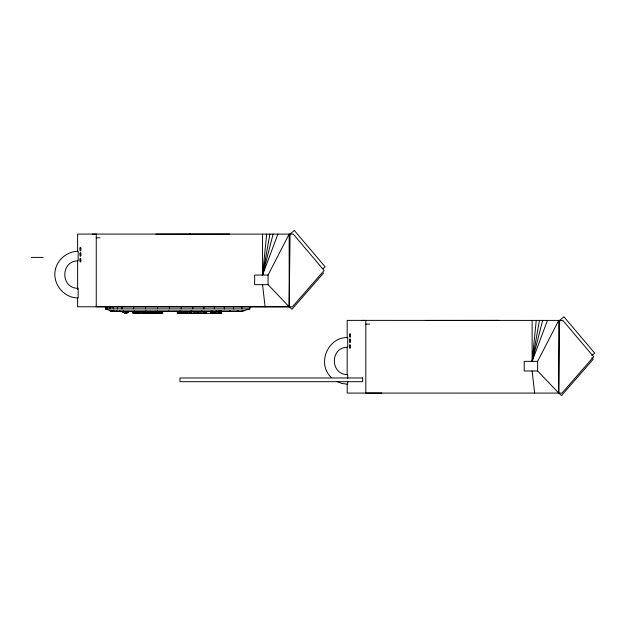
<?xml version="1.0" encoding="UTF-8"?>
<svg xmlns="http://www.w3.org/2000/svg" width="626" height="626" viewBox="0 0 626 626"><rect width="100%" height="100%" fill="white"/><g stroke="black" fill="none" stroke-linecap="round" stroke-linejoin="round"><path stroke-width="0.94" d="M323.681 272.881L291.99 309.236L289.173 306.787L290.073 234.077L294.337 230.462L325.137 266.817L323.008 268.624M157.384 310.895L157.337 313.344L157.494 311.482M277.897 234.077L262.56 275.049L266.692 234.077M547.46 320.379L532.123 361.358L536.255 320.379M262.56 234.069L262.56 275.049L269.908 234.077M532.123 320.371L532.123 361.358L539.471 320.379M262.56 275.049L273.124 234.077M532.123 361.358L542.679 320.379M122.422 311.521L125.732 313.117L126.984 311.521C130.685 310.739 127.555 313.321 125.732 313.117C124.777 313.485 121.1 311.302 123.392 311.521L125.732 313.117L129.042 311.521M168.558 311.482L168.856 310.895M249.93 306.787L249.93 308.9L240.987 311.482L112.422 311.482L105.403 308.9L105.403 306.787L289.173 306.787L268.069 284.673L268.069 275.049L289.173 234.077L289.173 306.787L292.405 306.826L324.096 270.471L293.297 234.116L77.616 234.077L77.616 251.527M347.18 337.829L347.18 320.379L562.86 320.418L593.659 356.773L561.968 393.128L558.736 393.089L537.632 370.975L537.632 361.358L558.736 320.379L558.736 393.089L561.545 395.538L593.245 359.183L591.836 357.962M128.768 311.521C126.499 313.368 122.399 314.792 128.072 311.521M179.623 311.482L180.171 310.895M591.852 355.529L594.7 353.119L563.901 316.764L559.636 320.379L558.736 393.089L347.18 393.081L347.18 384.356M190.429 311.482L191.22 310.895M200.844 311.482L201.869 310.895M210.766 311.482L212.011 310.895M215.422 311.482L216.768 310.895M217.746 311.482L219.155 310.895M218.912 311.482L220.344 310.895M219.491 311.482L220.939 310.895M221.236 310.895L219.789 311.482L221.534 310.895M220.078 311.482L221.721 310.895M228.678 311.482L230.329 310.895M236.471 311.482L238.303 310.895M125.732 313.117L125.732 311.521L124.472 311.521L125.169 312.844L126.483 313.047M124.605 311.889L125.732 311.811M124.535 311.701L125.732 311.662M190.562 234.14L189.428 234.14M125.169 312.844L124.245 312.844L125.051 313.047C118.979 311.372 129.981 312.21 127.696 312.069M127.266 312.515L127.9 312.515L126.554 312.515M155.937 234.147L229.499 234.077M96.255 237.802L99.988 237.802M31.3 257.411L43.233 257.411M268.069 275.049L254.641 275.049L254.641 284.673L268.069 284.673M289.173 306.787L77.616 306.771L77.616 298.054M105.403 308.9L249.93 308.9M110.027 310.895L244.038 310.895M123.134 312.21L127.485 312.296L126.828 311.967M128.322 312.21L127.563 312.21L128.111 312.21M124.198 312.515L123.557 312.515L126.64 312.351M126.781 312.844L127.219 312.844L125.732 312.844M133.119 313.344L133.119 311.482L133.088 313.344L162.611 313.344L162.611 311.482M425.5 320.449L499.063 320.379M365.819 324.104L369.551 324.104M537.632 361.358L524.205 361.358L524.205 370.975L537.632 370.975M112.312 306.787L96.255 306.771L96.255 234.077M381.876 393.089L365.819 393.081L365.819 320.379M92.531 234.077L96.255 234.147M362.094 320.379L365.819 320.449M112.821 311.482L110.45 310.895L112.015 311.286M111.702 310.895L113.909 311.482M113.721 310.895L115.669 311.482M126.788 312.069L127.485 312.296M116.428 310.895L118.024 311.482M336.858 381.43L341.679 383.425L347.712 384.223L347.712 381.336M119.691 310.895L120.865 311.482M123.479 310.895L124.245 311.482M122.696 311.521L123.181 312.069M134.512 310.895L134.973 311.482M331.224 377.392C316.576 363.855 327.781 336.796 347.712 337.586L347.712 347.187C329.91 347.007 329.91 374.794 347.712 374.614L347.712 378.456M145.897 310.895L146.14 313.344M532.123 370.975L534.651 393.089M262.56 284.673L265.088 306.787M347.18 347.516L347.18 374.661M241.816 306.787L241.816 308.9M233.506 306.787L233.506 308.9M224.335 306.787L224.335 308.9M221.041 313.344L221.119 311.482L221.236 313.344L177.307 313.344L177.307 311.482M220.837 311.482L220.837 313.344M220.728 311.482L220.728 313.344M220.36 311.482L220.36 313.344M219.554 311.482L219.554 313.344M218.396 311.482L218.396 313.344M217.112 311.482L217.112 313.344M215.931 311.482L215.931 313.344M215.54 311.482L215.54 313.344M214.906 311.482L214.906 313.344M214.413 306.787L214.413 308.9M214.139 311.482L214.139 313.344M213.341 311.482L213.341 313.344M212.621 311.482L212.621 313.344M212.097 311.482L212.097 313.344M211.932 311.482L211.932 313.344M211.87 311.482L211.87 313.344M211.549 311.482L211.549 313.344M211.283 311.482L211.283 313.344M210.993 311.482L210.993 313.344M210.727 311.482L210.727 313.344M210.539 311.482L210.539 313.344M206.549 311.482L206.549 313.344M206.486 311.482L206.486 313.344M206.4 311.482L206.4 313.344M206.173 311.482L206.173 313.344M205.86 311.482L205.86 313.344M205.492 311.482L205.492 313.344M205.117 311.482L205.117 313.344M204.788 311.482L204.788 313.344M203.841 306.787L203.841 308.9M203.364 311.482L203.364 313.344M202.026 311.482L202.026 313.344M200.68 311.482L200.68 313.344M199.217 311.482L199.217 313.344M198.544 311.482L198.544 313.344M198.403 311.482L198.403 313.344M198.301 311.482L198.301 313.344M198.019 311.482L198.019 313.344M197.526 311.482L197.526 313.344M197.041 311.482L197.041 313.344M195.883 311.482L195.883 313.344M194.631 311.482L194.631 313.344M193.238 311.482L193.238 313.344M192.738 306.787L192.738 308.9M191.658 311.482L191.658 313.344M190.907 311.482L190.907 313.344M190.257 311.482L190.257 313.344M190.132 311.482L190.132 313.344M189.991 311.482L189.991 313.344M189.811 311.482L189.811 313.344M189.655 311.482L189.655 313.344M188.183 311.482L188.183 313.344M187.487 311.482L187.487 313.344M186.838 311.482L186.838 313.344M186.165 311.482L186.165 313.344M185.617 311.482L185.57 313.344M185.46 311.482L185.413 313.344M184.873 311.482L184.873 313.344M184.459 311.482L184.459 313.344M184.138 311.482L184.138 313.344M183.723 311.482L183.723 313.344M183.598 311.482L183.598 313.344L183.512 311.482M182.565 311.482L182.565 313.344M181.454 311.482L181.454 313.344M181.227 306.787L181.227 308.9M180.421 311.482L180.421 313.344M179.506 311.482L179.506 313.344M178.746 311.482L178.746 313.344M177.901 311.482L177.901 313.344M169.427 306.787L169.427 308.9M162.572 311.482L162.572 313.344M162.251 311.482L162.251 313.344M161.68 311.482L161.68 313.344M160.084 311.482L160.045 313.344M159.693 311.482L159.693 313.344M158.668 311.482L158.668 313.344M157.47 306.787L157.47 308.9M157.079 311.482L157.024 313.344M156.453 311.482L156.453 313.344M156.43 311.482L156.437 313.344M155.71 311.482L155.71 313.344M154.645 311.482L154.645 313.344L154.505 311.482M154.434 311.482L154.481 313.344M154.184 311.482L154.184 313.344M153.386 311.482L153.386 313.344M153.088 313.344L153.088 311.482L152.932 313.344M152.611 311.482L152.58 313.344M151.782 311.482L151.782 313.344M151.469 311.482L151.469 313.344M151.234 311.482L151.32 313.344M151.085 311.482L151.085 313.344M150.835 311.482L150.835 313.344M150.631 311.482L150.631 313.344M149.035 311.482L149.035 313.344M148.972 311.482L149.019 313.344M148.706 311.482L148.706 313.344M148.464 311.482L148.464 313.344M147.486 311.482L147.486 313.344M146.86 311.482L146.86 313.344M145.498 306.787L145.498 308.9M145.302 311.482L145.302 313.344M144.324 311.482L144.324 313.344M143.941 311.482L143.941 313.344M143.651 311.482L143.667 313.344M143.479 311.482L143.479 313.344M142.384 311.482L142.384 313.344M141.233 311.482L141.233 313.344M140.114 311.482L140.114 313.344M139.113 311.482L139.113 313.344M138.542 311.482L138.557 313.344M138.44 311.482L138.362 313.344M138.307 311.482L138.252 313.344M137.759 311.482L137.759 313.344M137.157 311.482L137.157 313.344M136.531 311.482L136.531 313.344M135.897 311.482L135.897 313.344M135.545 311.482L135.545 313.344M135.435 311.482L135.435 313.344M135.232 311.482L135.232 313.344M134.692 311.482L134.692 313.344M134.418 311.482L134.418 313.344M134.05 311.482L134.05 313.344M133.628 306.787L133.628 308.9M133.596 311.482L133.596 313.344M133.471 311.482L133.471 313.344M133.252 311.482L133.275 313.344M122 306.787L122 308.9M117.414 306.787L117.414 308.9M113.345 306.787L113.345 308.9M109.973 306.787L109.973 308.9M107.445 306.787L107.445 308.9M105.88 306.787L105.88 308.9M77.616 260.244L77.616 289.329M55.628 268.562C51.543 282.756 63.383 298.187 78.156 297.913L78.156 288.312C60.346 288.492 60.346 260.706 78.156 260.885L78.156 251.276C67.843 251.339 58.351 258.616 55.628 268.562M362.689 377.963L179.975 377.963L179.975 381.696L362.689 381.696L362.689 377.963M185.296 313.344L185.296 311.482L185.241 313.344M160.24 313.344L160.24 311.482L160.217 313.344M156.21 313.344L156.21 311.482L156.164 313.344M349.59 334.503A1.862 0.509 90 0 0 350.028 337.297A1.862 0.509 90 0 0 350.466 334.503A1.862 0.509 90 0 0 349.59 334.503M349.637 339.527A1.862 0.509 90 0 0 349.903 342.61A1.862 0.509 90 0 0 350.497 340.239A1.862 0.509 90 0 0 349.637 339.527M349.605 345.231A1.862 0.509 90 0 0 349.864 348.314A1.862 0.509 90 0 0 350.466 345.951A1.862 0.509 90 0 0 349.605 345.231M80.026 248.193A1.862 0.509 90 0 0 80.464 250.995A1.862 0.509 90 0 0 80.903 248.193A1.862 0.509 90 0 0 80.026 248.193M80.073 253.225A1.862 0.509 90 0 0 80.339 256.308A1.862 0.509 90 0 0 80.934 253.929A1.862 0.509 90 0 0 80.073 253.225M80.042 258.929A1.862 0.509 90 0 0 80.3 262.012A1.862 0.509 90 0 0 80.903 259.649A1.862 0.509 90 0 0 80.042 258.929"/></g></svg>
